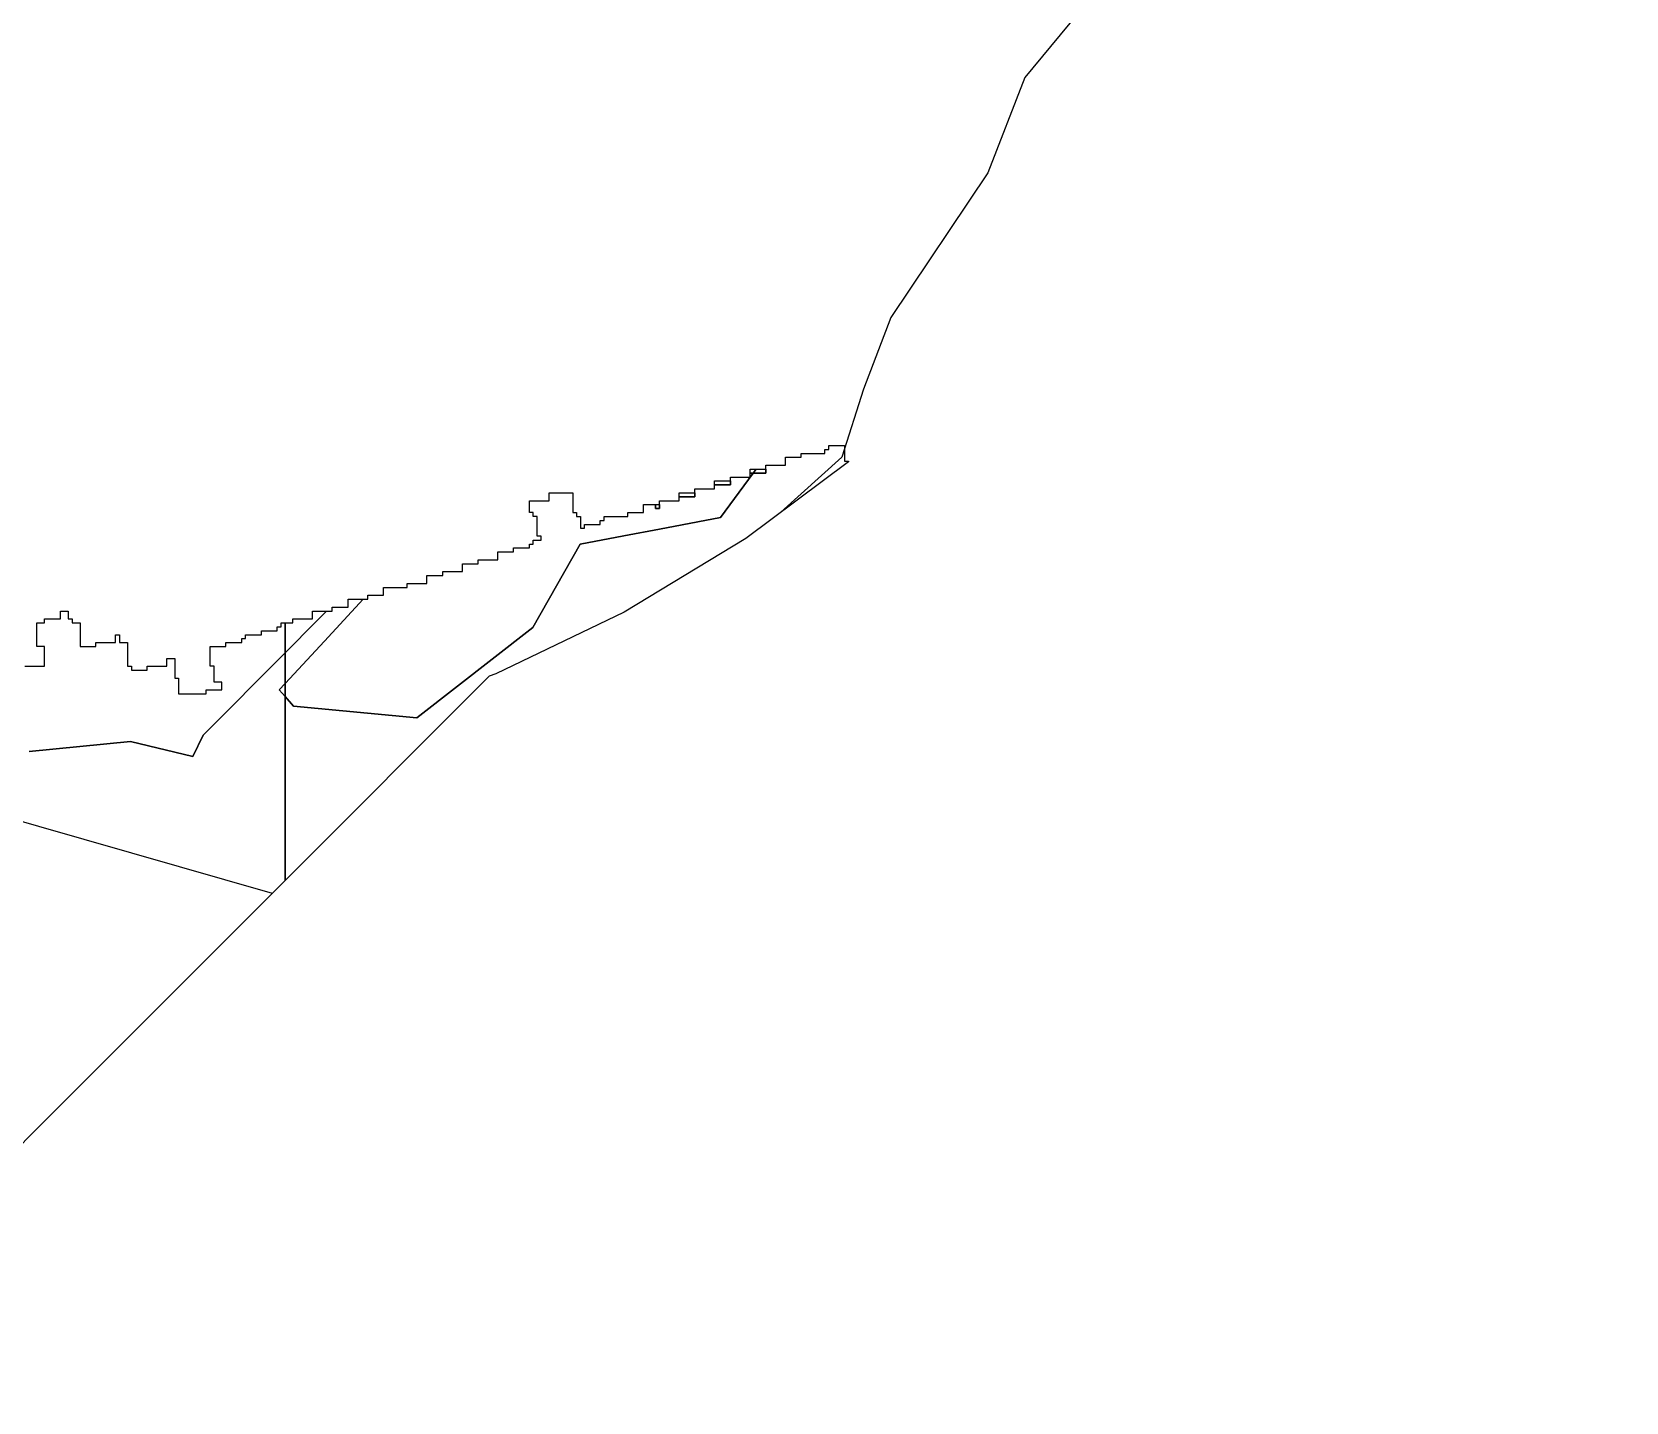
# Model space of a CAD drawing. Header units: metres. Extents: x 553506 to 563855, y 142925 to 150243.
# Drawn here: x 562872 to 563681, y 147225 to 147920 of the extents above; entities that cross this region are included whole.
import ezdxf

# ---------------------------------------------------------------- set-up
doc = ezdxf.new("R2010")
doc.units = ezdxf.units.M
for name, color, linetype in [('C-FLOOD_ZONE_3', 150, 'Continuous'), ('C-ROADS', 33, 'Continuous'), ('C-WATERWAYS', 5, 'Continuous')]:
    doc.layers.add(name, color=color, linetype=linetype)

msp = doc.modelspace()

# ---------------------------------------------------------------- linework, layer by layer
at = {"layer": 'C-FLOOD_ZONE_3'}
for points in [[(563000, 147540.1147), (563000, 147541.1834), (563000, 147582.6801), (563004.2226, 147577.8259), (563066.9098, 147571.8176), (563125.8372, 147617.6743), (563149.855, 147659.922), (563172, 147664.138), (563190, 147667.5649), (563221.0593, 147673.4781), (563237.6461, 147696), (563244, 147696), (563244, 147698), (563244, 147700), (563246, 147700), (563254, 147700), (563254, 147702), (563254, 147704), (563262, 147704), (563262, 147706), (563264, 147706), (563274, 147706), (563274, 147708), (563276, 147708), (563276, 147710), (563284, 147710), (563284, 147708), (563284, 147702), (563286, 147702), (563286, 147701.7449), (563233.899, 147662.8878), (563172.0809, 147625.4599), (563106.9476, 147594.1552), (563103.5797, 147592.9195), (563000, 147489.3398), (563000, 147493.0989), (563000, 147540.1147)], [(563128, 147664), (563128, 147666), (563128, 147674), (563126, 147674), (563126, 147676), (563124, 147676), (563124, 147682), (563126, 147682), (563134, 147682), (563134, 147684), (563134, 147686), (563146, 147686), (563146, 147684), (563146, 147676), (563148, 147676), (563148, 147674), (563150, 147674), (563150, 147668), (563152, 147668), (563152, 147670), (563160, 147670), (563160, 147672), (563162, 147672), (563162, 147674), (563174, 147674), (563174, 147676), (563182, 147676), (563182, 147680), (563188, 147680), (563188, 147678), (563190, 147678), (563190, 147680), (563190, 147682), (563192, 147682), (563200, 147682), (563200, 147684), (563208, 147684), (563208, 147686), (563208, 147688), (563210, 147688), (563218, 147688), (563218, 147690), (563226, 147690), (563226, 147692), (563226, 147694), (563228, 147694), (563236, 147694), (563236, 147696), (563237.6461, 147696), (563221.0593, 147673.4781), (563190, 147667.5649), (563172, 147664.138), (563149.855, 147659.922), (563125.8372, 147617.6743), (563066.9098, 147571.8176), (563004.2226, 147577.8259), (563000, 147582.6801), (563000, 147589.1978), (563020, 147610.7599), (563039.7014, 147632), (563042, 147632), (563042, 147634), (563050, 147634), (563050, 147638), (563062, 147638), (563062, 147640), (563072, 147640), (563072, 147644), (563080, 147644), (563080, 147646), (563090, 147646), (563090, 147650), (563098, 147650), (563098, 147652), (563108, 147652), (563108, 147656), (563116, 147656), (563116, 147658), (563124, 147658), (563124, 147660), (563126, 147660), (563126, 147662), (563130, 147662), (563130, 147664), (563128, 147664)], [(563237.6461, 147696), (563236, 147696), (563236, 147698), (563239.119, 147698), (563237.6461, 147696)], [(563244, 147696), (563237.6461, 147696), (563239.119, 147698), (563244, 147698), (563244, 147696)], [(563208, 147684), (563200, 147684), (563200, 147686), (563208, 147686), (563208, 147684)], [(563226, 147692), (563226, 147690), (563218, 147690), (563218, 147692), (563226, 147692)], [(563188, 147678), (563188, 147680), (563190, 147680), (563190, 147678), (563188, 147678)], [(563039.7014, 147632), (563020, 147610.7599), (563000, 147589.1978), (563000, 147604.8431), (563016, 147620.9512), (563021.015, 147626), (563024, 147626), (563024, 147628), (563032, 147628), (563032, 147632), (563039.7014, 147632)], [(563014, 147622), (563014, 147624), (563014, 147626), (563021.015, 147626), (563016, 147620.9512), (563000, 147604.8431), (563000, 147618), (563000, 147620), (563004, 147620), (563004, 147622), (563006, 147622), (563014, 147622)], [(563000, 147589.1978), (563000, 147582.6801), (562997.0742, 147586.0435), (563000, 147589.1978)]]:
    msp.add_lwpolyline(points, close=True, dxfattribs=at)
for points in [[(562868, 147598), (562878, 147598), (562878, 147608), (562874, 147608), (562874, 147620), (562878, 147620), (562878, 147622), (562886, 147622), (562886, 147626), (562890, 147626), (562890, 147622), (562892, 147622), (562892, 147620), (562896, 147620), (562896, 147608), (562904, 147608), (562904, 147610), (562914, 147610), (562914, 147614), (562916, 147614), (562916, 147610), (562920, 147610), (562920, 147598), (562922, 147598), (562922, 147596), (562930, 147596), (562930, 147598), (562932, 147598), (562940, 147598), (562940, 147600), (562940, 147602), (562944, 147602), (562944, 147592), (562946, 147592), (562946, 147590), (562946, 147584), (562960, 147584), (562960, 147586), (562962, 147586), (562968, 147586), (562968, 147590), (562964, 147590), (562964, 147598), (562962, 147598), (562962, 147608), (562970, 147608), (562970, 147610), (562978, 147610), (562978, 147612), (562980, 147612), (562980, 147614), (562988, 147614), (562988, 147616), (562996, 147616), (562996, 147618), (562998, 147618), (562998, 147620), (563000, 147620), (563000, 147618), (563000, 147604.8431), (562958.4873, 147563.0502), (562953.1494, 147552.2714), (562921.55, 147559.75), (562870.1397, 147554.765)], [(562870.1397, 147554.765), (562921.55, 147559.75), (562953.1494, 147552.2714), (562958.4873, 147563.0502), (563000, 147604.8431), (563000, 147589.1978), (562997.0742, 147586.0435), (563000, 147582.6801), (563000, 147541.1834), (563000, 147540.1147), (563000, 147493.0989), (563000, 147489.3398), (562735.3301, 147224.6699)]]:
    msp.add_lwpolyline(points, dxfattribs=at)
at = {"layer": 'C-ROADS'}
msp.add_lwpolyline([(563680.6158, 148264.7685), (563663.8032, 148252.8796), (563653.9393, 148242.982), (563649.3203, 148233.6967), (563633.0888, 148193.9114), (563608.3019, 148124.4248), (563584.2658, 148087.7525), (563562.0254, 148068.6679), (563548.0536, 148056.6807), (563497.5415, 148022.1487), (563456.435, 147993.9047), (563435.3268, 147968.657), (563397.473, 147923.1982), (563375.5139, 147896.7662), (563356.6541, 147848.2835), (563307.3743, 147774.8921), (563293.5252, 147738.5453), (563282.6226, 147704.0841), (563251.6683, 147676.1402)], dxfattribs=at)
at = {"layer": 'C-WATERWAYS'}
msp.add_lwpolyline([(562237.8461, 147511.3248), (562339.212, 147501.3381), (562399.493, 147496.4208), (562444.7625, 147472.03), (562510.6105, 147496.2621), (562552.7407, 147473.654), (562725.9061, 147444.4215), (562740.0115, 147453.8505), (562779.1557, 147544.2667), (562993.4594, 147482.7992)], dxfattribs=at)

doc.saveas('drawing.dxf')
